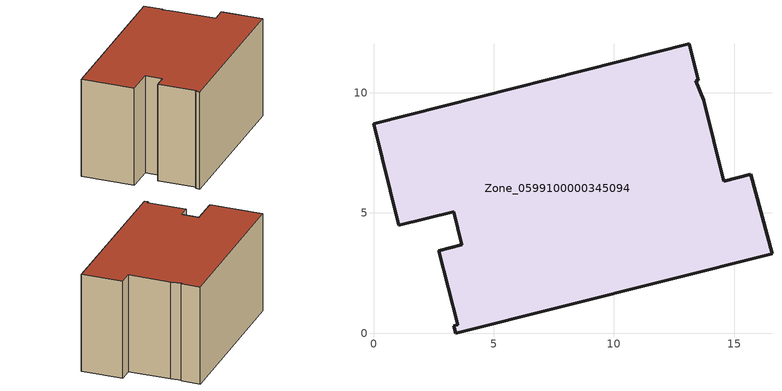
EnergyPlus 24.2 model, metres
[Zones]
Zone_0599100000345094
 floor ground (C_G): 15.69,6.6 16.57,3.3 3.41,0 3.34,0.31 3.5,0.35 2.72,3.43 3.67,3.67 3.33,5.05 1.05,4.48 0,8.71 13.13,12.03 13.51,10.52 13.4,10.49 13.72,9.68 14.57,6.31 z0
 wall outside (C_F): 16.57,3.3 15.69,6.6 14.57,6.31 13.72,9.68 13.4,10.49 13.51,10.52 13.13,12.03 0,8.71 1.05,4.48 3.33,5.05 3.67,3.67 2.72,3.43 3.5,0.35 3.34,0.31 3.41,0 16.57,3.3 z0:8.29
 roof outside (C_R): 13.51,10.52 13.13,12.03 0,8.71 1.05,4.48 3.33,5.05 3.67,3.67 2.72,3.43 3.5,0.35 3.34,0.31 3.41,0 16.57,3.3 15.69,6.6 14.57,6.31 13.72,9.68 13.4,10.49 z8.29
[BUILDING]
Pand.0599100000345094: North Axis=0; Terrain=City; Loads Convergence Tolerance Value=0.04; Temperature Convergence Tolerance Value=0.4; Solar Distribution=FullExterior; Maximum Number of Warmup Days=25; Minimum Number of Warmup Days=1
[Site:Location]
Rotterdam.The.Hague.AP_ZH_NLD Design_Conditions: Latitude=51.96; Longitude=4.45; Time Zone=1; Elevation=-4.5
[SITE:GROUNDTEMPERATURE:BUILDINGSURFACE]
18, 18, 18, 18, 18, 18, 18, 18, 18, 18, 18, 18
[MATERIAL] Thermal Absorptance=0.9; Solar Absorptance=0.7; Visible Absorptance=0.7
Name | Roughness | Thickness | Conductivity | Density | Specific Heat
G.TC.1992-2005 | MediumSmooth | 0.15 | 0.06 | 540 | 1210
F.TC.1992-2005 | Rough | 0.3 | 0.12 | 1920 | 840
R.TC.1992-2005 | MediumRough | 0.2 | 0.08 | 1500 | 1000
[CONSTRUCTION]
C_G: G.TC.1992-2005
C_F: F.TC.1992-2005
C_R: R.TC.1992-2005
[ZONE]
Zone_0599100000345094: Type=1; Multiplier=1; Ceiling Height=Autocalculate; Volume=Autocalculate; Floor Area=autocalculate; Part of Total Floor Area=Yes
[ZONEINFILTRATION:DESIGNFLOWRATE]
Infil_Zone_0599100000345094: Zone or ZoneList or Space or SpaceList=Zone_0599100000345094; Schedule=AlwaysOn; Design Flow Rate Calculation Method=Flow/Area; Flow Rate per Floor Area=0.0015; Constant Term Coefficient=1; Temperature Term Coefficient=0; Velocity Term Coefficient=0; Velocity Squared Term Coefficient=0
[HVACTEMPLATE:ZONE:IDEALLOADSAIRSYSTEM]
Zone_0599100000345094: Maximum Heating Supply Air Temperature=50; Minimum Cooling Supply Air Temperature=13; Maximum Heating Supply Air Humidity Ratio=0.0156; Minimum Cooling Supply Air Humidity Ratio=0.0077; Heating Limit=NoLimit; Cooling Limit=NoLimit; Dehumidification Control Type=ConstantSensibleHeatRatio; Cooling Sensible Heat Ratio=0.7; Dehumidification Setpoint=60; Humidification Control Type=None; Humidification Setpoint=30; Outdoor Air Method=None; Outdoor Air Flow Rate per Person=0.00944; Outdoor Air Flow Rate per Zone Floor Area=0; Outdoor Air Flow Rate per Zone=0; Demand Controlled Ventilation Type=None; Outdoor Air Economizer Type=NoEconomizer; Heat Recovery Type=None; Sensible Heat Recovery Effectiveness=0.7; Latent Heat Recovery Effectiveness=0.65
[ZONECONTROL:THERMOSTAT]
ThermostatControl_Zone_0599100000345094: Zone or ZoneList=Zone_0599100000345094; Control Type Schedule=DualSetpointControlType; Control 1=Thermostat_Zone_0599100000345094; Temperature Difference Between Cutout And Setpoint=0
[THERMOSTATSETPOINT:DUALSETPOINT]
Thermostat_Zone_0599100000345094: Heating Setpoint Temperature Schedule=HeatingSetpoint_Zone_0599100000345094; Cooling Setpoint Temperature Schedule=CoolingSetpoint_Zone_0599100000345094
[SCHEDULE:COMPACT]
HeatingSetpoint_Zone_0599100000345094: Through: 12/31, For: AllDays, Until: 24:00, 21
CoolingSetpoint_Zone_0599100000345094: Through: 12/31, For: AllDays, Until: 24:00, 24
DualSetpointControlType: Through: 12/31, For: AllDays, Until: 24:00, 4
AlwaysOn: Through: 12/31, For: AllDays, Until: 24:00, 1
